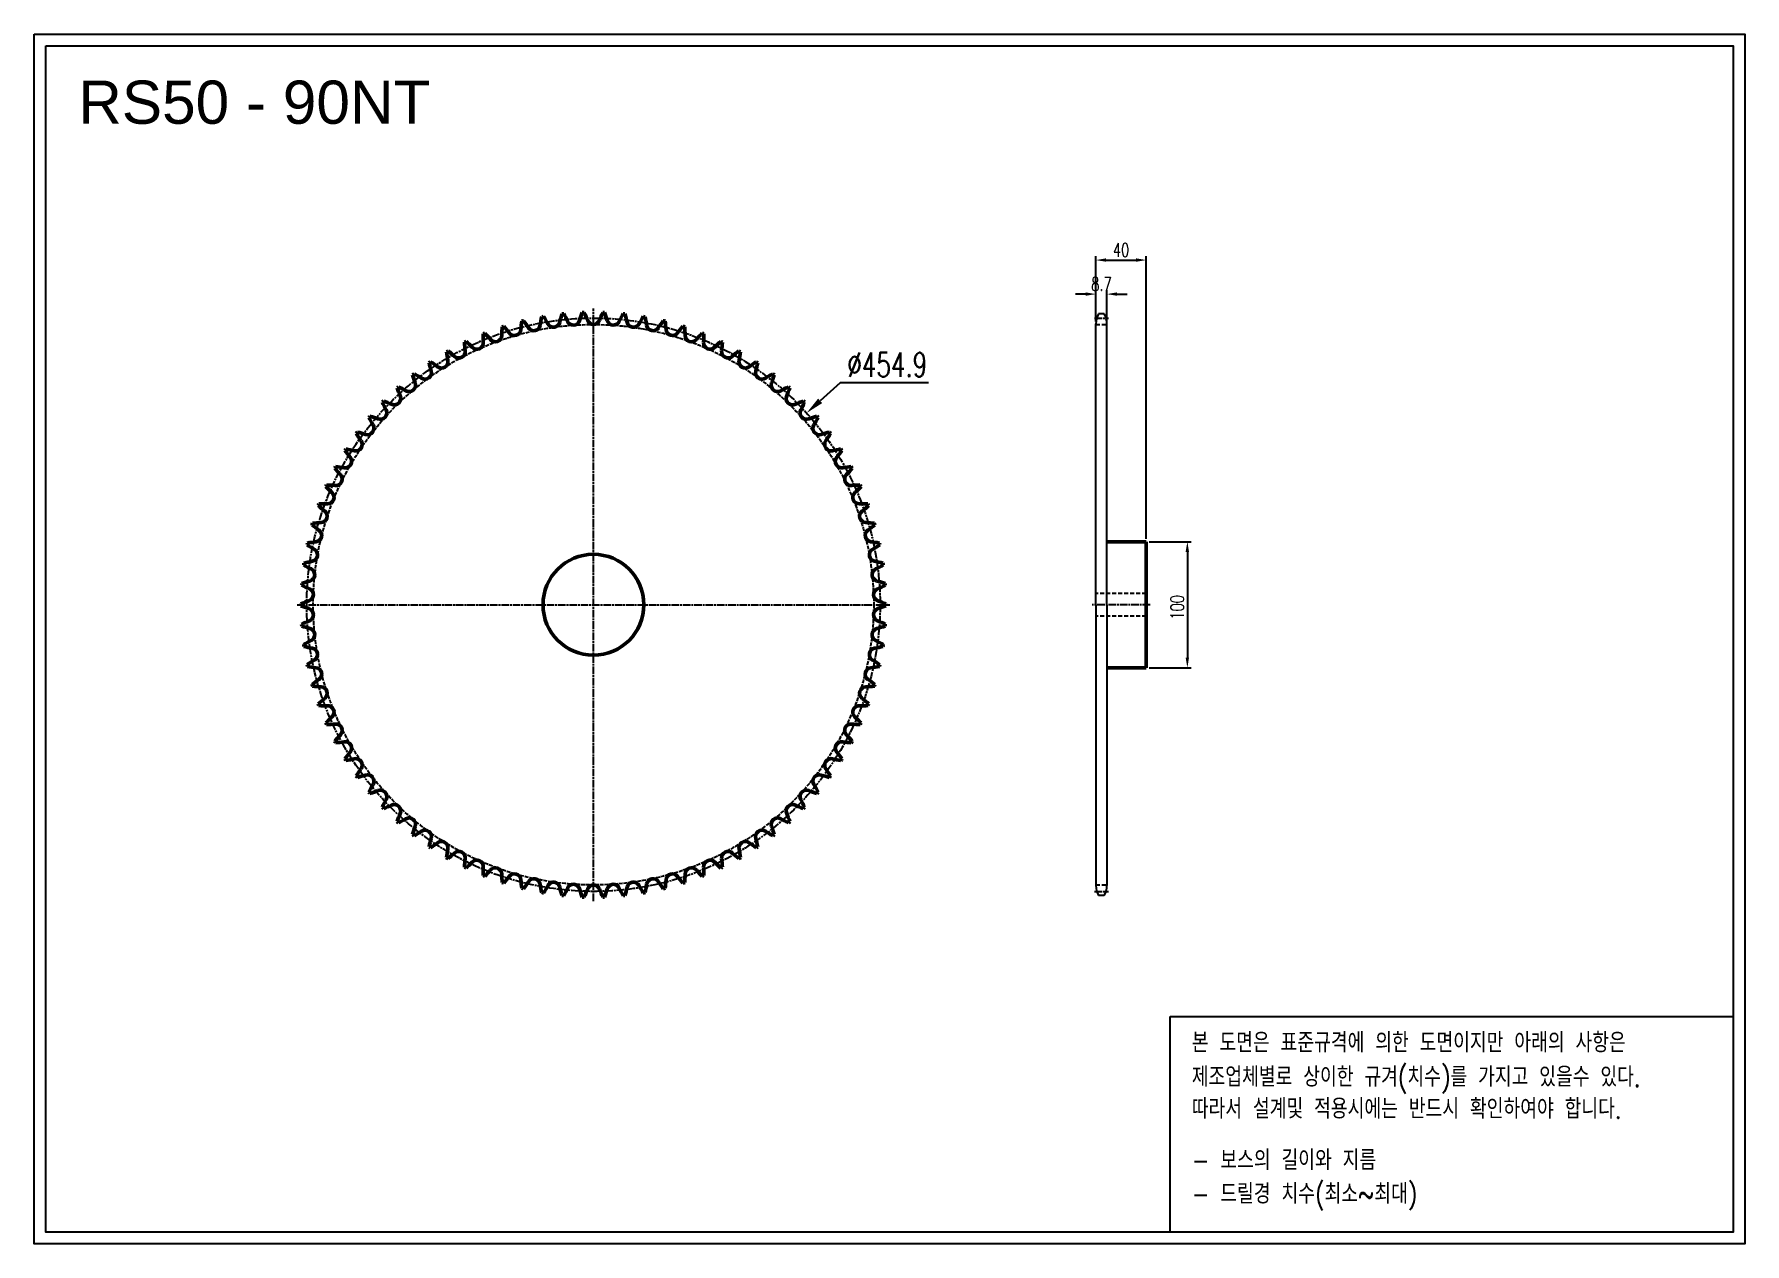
# Model space of a CAD drawing. Header units: millimetres. Extents: x 18775 to 20132, y 4739 to 5699.
import ezdxf

# ---------------------------------------------------------------- set-up
doc = ezdxf.new("R2010")
doc.units = ezdxf.units.MM
for name, pattern in [('AM_ISO02W050', [7.5, 6, -1.5]), ('AM_ISO02W050x2', [3.75, 3, -0.75]), ('AM_ISO08W050', [18, 12, -1.5, 3, -1.5]), ('AM_ISO08W050x2', [9, 6, -0.75, 1.5, -0.75]), ('HIDDEN', [9.525, 6.35, -3.175])]:
    doc.linetypes.add(name, pattern=pattern)
for name, color, linetype, lineweight in [('20', 7, 'Continuous', 50), ('21', 6, 'AM_ISO02W050', 25), ('22', 30, 'AM_ISO08W050', 25), ('23', 40, 'AM_ISO08W050', 25), ('VIS', 7, 'Continuous', 50)]:
    doc.layers.add(name, color=color, linetype=linetype, lineweight=lineweight)
doc.layers.add('HL', color=2, linetype='HIDDEN')
doc.layers.add('S-DIM', color=7, linetype='Continuous')
doc.styles.add('HAN', font='ROMANS.shx', dxfattribs={"width": 0.7, "bigfont": 'whgtxt.shx'})
doc.styles.add('HSG', font='SIMPLEX.shx', dxfattribs={"width": 0.7, "bigfont": 'HSG.shx'})
doc.styles.get("Standard").update_dxf_attribs({"font": 'arial.ttf'})
doc.dimstyles.new('APP23', dxfattribs={"dimscale": 4.5, "dimtxt": 2.4, "dimasz": 1.8, "dimexe": 0.7, "dimexo": 0.5, "dimgap": 0.6, "dimtad": 1, "dimtoh": 1, "dimdec": 1, "dimrnd": 0.01, "dimzin": 9, "dimdsep": 46, "dimtxsty": 'HSG', "dimcen": 0, "dimclrd": 1, "dimclre": 1, "dimclrt": 256, "dimazin": 2, "dimtp": 1, "dimtm": 1, "dimtfac": 0.5, "dimtdec": 1, "dimtix": 1, "dimtofl": 0, "dimtmove": 0, "dimatfit": 3, "dimfxl": 0, "dimtvp": 1, "dimtolj": 2, "dimlwd": -1, "dimlwe": -1, "dimarcsym": 0})
doc.dimstyles.new('APP32', dxfattribs={"dimscale": 8, "dimtxt": 2.4, "dimasz": 1.8, "dimexe": 0.7, "dimexo": 0.5, "dimgap": 0.6, "dimtad": 1, "dimtoh": 1, "dimdec": 1, "dimrnd": 0.01, "dimzin": 9, "dimdsep": 46, "dimtxsty": 'HSG', "dimcen": 0, "dimclrd": 1, "dimclre": 1, "dimclrt": 256, "dimazin": 2, "dimtp": 1, "dimtm": 1, "dimtfac": 0.5, "dimtdec": 1, "dimtofl": 0, "dimtmove": 0, "dimatfit": 3, "dimfxl": 0, "dimtvp": 1, "dimtolj": 2, "dimlwd": -1, "dimlwe": -1, "dimarcsym": 0})

# ---------------------------------------------------------------- blocks, each defined once
blk = doc.blocks.new('*D1')
at = {"layer": 'Defpoints', "color": 0, "transparency": 16777216}
for p in [(19387.6, 5398.3), (19049.3, 5094.1)]:
    blk.add_point(p, dxfattribs=at)
at = {"layer": 'S-DIM', "color": 1, "transparency": 16777216}
for p, q in [((19414.1, 5422.2), (19398.3, 5407.9)), ((19484.2, 5422.2), (19414.1, 5422.2))]:
    blk.add_line(p, q, dxfattribs=at)
blk.add_solid([(19396.7, 5409.7), (19399.9, 5406.1), (19387.6, 5398.3)], dxfattribs=at)
at = {"layer": 'S-DIM', "transparency": 16777216, "insert": (19451.6, 5436.6), "char_height": 19.2, "attachment_point": 5, "style": 'HSG'}
blk.add_mtext('\\A2;∅454.9', dxfattribs=at)
blk = doc.blocks.new('*D2')
at = {"layer": 'Defpoints', "color": 0, "transparency": 16777216}
for p in [(19625.8, 5492.6), (19617.1, 5468.5), (19625.8, 5468.5)]:
    blk.add_point(p, dxfattribs=at)
at = {"layer": 'S-DIM', "color": 1, "transparency": 16777216}
for p, q in [((19609, 5492.6), (19600.9, 5492.6)), ((19617.1, 5470.8), (19617.1, 5495.8)), ((19625.8, 5470.8), (19625.8, 5495.8)), ((19633.9, 5492.6), (19642, 5492.6))]:
    blk.add_line(p, q, dxfattribs=at)
for points in [[(19609, 5494), (19609, 5491.3), (19617.1, 5492.6)], [(19633.9, 5494), (19633.9, 5491.3), (19625.8, 5492.6)]]:
    blk.add_solid(points, dxfattribs=at)
at = {"layer": 'S-DIM', "transparency": 16777216, "insert": (19621.5, 5500.7), "char_height": 10.8, "attachment_point": 5, "style": 'HSG'}
blk.add_mtext('\\A2;8.7', dxfattribs=at)
blk = doc.blocks.new('*D3')
at = {"layer": 'Defpoints', "color": 0, "transparency": 16777216}
for p in [(19657.1, 5519.6), (19617.1, 5468.5), (19657.1, 5296.2)]:
    blk.add_point(p, dxfattribs=at)
at = {"layer": 'S-DIM', "color": 1, "transparency": 16777216}
for p, q in [((19617.1, 5470.8), (19617.1, 5522.8)), ((19625.2, 5519.6), (19649, 5519.6)), ((19657.1, 5298.4), (19657.1, 5522.8))]:
    blk.add_line(p, q, dxfattribs=at)
for points in [[(19625.2, 5521), (19625.2, 5518.3), (19617.1, 5519.6)], [(19649, 5521), (19649, 5518.3), (19657.1, 5519.6)]]:
    blk.add_solid(points, dxfattribs=at)
at = {"layer": 'S-DIM', "transparency": 16777216, "insert": (19637.1, 5527.7), "char_height": 10.8, "attachment_point": 5, "style": 'HSG'}
blk.add_mtext('\\A2;40', dxfattribs=at)
blk = doc.blocks.new('*D4')
at = {"layer": 'Defpoints', "color": 0, "transparency": 16777216}
for p in [(19657.1, 5296.2), (19657.1, 5196.2), (19689.7, 5196.2)]:
    blk.add_point(p, dxfattribs=at)
at = {"layer": 'S-DIM', "color": 1, "transparency": 16777216}
for p, q in [((19659.4, 5296.2), (19692.8, 5296.2)), ((19689.7, 5288.1), (19689.7, 5204.3)), ((19659.4, 5196.2), (19692.8, 5196.2))]:
    blk.add_line(p, q, dxfattribs=at)
for points in [[(19688.3, 5288.1), (19691, 5288.1), (19689.7, 5296.2)], [(19688.3, 5204.3), (19691, 5204.3), (19689.7, 5196.2)]]:
    blk.add_solid(points, dxfattribs=at)
at = {"layer": 'S-DIM', "transparency": 16777216, "insert": (19681.6, 5244.1), "char_height": 10.8, "attachment_point": 5, "rotation": 90, "style": 'HSG'}
blk.add_mtext('\\A2;100', dxfattribs=at)

msp = doc.modelspace()

# ---------------------------------------------------------------- linework, layer by layer
for p, q in [((19623.7, 5476.92), (19619.25, 5476.92)), ((19617.12, 5246.17), (19617.12, 5468.98)), ((19625.82, 5246.17), (19625.82, 5468.98)), ((19617.12, 5246.17), (19617.12, 5023.36)), ((19625.82, 5246.17), (19625.82, 5023.36)), ((19623.7, 5015.42), (19619.25, 5015.42))]:
    msp.add_line(p, q)
for points in [[(18774.74, 5698.81), (20131.96, 5698.81), (20131.96, 4739.16), (18774.74, 4739.16)], [(18783.88, 5689.67), (20122.82, 5689.67), (20122.82, 4748.3), (18783.88, 4748.3)]]:
    msp.add_lwpolyline(points, close=True)
at = {"color": 6}
msp.add_lwpolyline([(19675.92, 4919.51), (20122.82, 4919.51), (20122.82, 4748.3), (19675.92, 4748.3)], close=True, dxfattribs=at)
for centre, start, end in [((19633, 5468.98), 150, 180), ((19609.95, 5468.98), 0, 30), ((19633, 5023.36), 180, 210), ((19609.95, 5023.36), 330, 0)]:
    msp.add_arc(centre, 15.87, start, end)
at = {"layer": '20'}
msp.add_circle((19218.45, 5246.17), 40, dxfattribs=at)
for centre, radius, start, end in [((19272.68, 5455.64), 112.17, 172.0489, 175.5), ((19218.45, 5246.17), 232.06, 103.81773, 104.18227), ((19072.22, 5405.66), 112.17, 32.5, 35.9511), ((19287.16, 5451.35), 112.17, 168.0489, 171.5), ((19218.45, 5246.17), 232.06, 99.81773, 100.18227), ((19083.7, 5415.48), 112.17, 28.5, 31.9511), ((19186.79, 5471.44), 5.13, 208.5, 347.5), ((19301.3, 5446.06), 112.17, 164.0489, 167.5), ((19218.45, 5246.17), 232.06, 95.81773, 96.18227), ((19095.84, 5424.46), 112.17, 24.5, 27.9511), ((19202.58, 5473.1), 5.13, 204.5, 343.5), ((19315.04, 5439.79), 112.17, 160.0489, 163.5), ((19218.45, 5246.17), 232.06, 91.81773, 92.18227), ((19108.58, 5432.58), 112.17, 20.5, 23.9511), ((19218.45, 5473.66), 5.13, 200.5, 339.5), ((19328.32, 5432.58), 112.17, 156.0489, 159.5), ((19218.45, 5246.17), 232.06, 87.81773, 88.18227), ((19121.85, 5439.79), 112.17, 16.5, 19.9511), ((19234.32, 5473.1), 5.13, 196.5, 335.5), ((19341.05, 5424.46), 112.17, 152.0489, 155.5), ((19218.45, 5246.17), 232.06, 83.81773, 84.18227), ((19135.59, 5446.06), 112.17, 12.5, 15.9511), ((19250.11, 5471.44), 5.13, 192.5, 331.5), ((19353.19, 5415.48), 112.17, 148.0489, 151.5), ((19218.45, 5246.17), 232.06, 79.81773, 80.18227), ((19149.74, 5451.35), 112.17, 8.5, 11.9511), ((19364.67, 5405.66), 112.17, 144.0489, 147.5), ((19218.45, 5246.17), 232.06, 75.81773, 76.18227), ((19164.22, 5455.64), 112.17, 4.5, 7.9511), ((19218.45, 5246.17), 232.06, 111.81773, 112.18227), ((19243, 5461.15), 112.17, 180.0489, 183.5), ((19051.45, 5383.76), 112.17, 40.5, 43.9511), ((19140.64, 5459.94), 5.13, 220.5, 359.5), ((19257.93, 5458.92), 112.17, 176.0489, 179.5), ((19218.45, 5246.17), 232.06, 107.81773, 108.18227), ((19061.45, 5395.08), 112.17, 36.5, 39.9511), ((19155.74, 5464.85), 5.13, 216.5, 355.5), ((19171.15, 5468.69), 5.13, 212.5, 351.5), ((19265.74, 5468.69), 5.13, 188.5, 327.5), ((19281.15, 5464.85), 5.13, 184.5, 323.5), ((19375.44, 5395.08), 112.17, 140.0489, 143.5), ((19218.45, 5246.17), 232.06, 71.81773, 72.18227), ((19178.96, 5458.92), 112.17, 0.5, 3.9511), ((19296.25, 5459.94), 5.13, 180.5, 319.5), ((19385.45, 5383.76), 112.17, 136.0489, 139.5), ((19218.45, 5246.17), 232.06, 67.81773, 68.18227), ((19193.9, 5461.15), 112.17, 356.5, 359.9511), ((19218.45, 5246.17), 232.06, 119.81773, 120.18227), ((19212.84, 5462.48), 112.17, 188.0489, 191.5), ((19033.92, 5359.18), 112.17, 48.5, 51.9511), ((19111.65, 5447.03), 5.13, 228.5, 7.5), ((19218.45, 5246.17), 232.06, 115.81773, 116.18227), ((19227.94, 5462.34), 112.17, 184.0489, 187.5), ((19042.26, 5371.78), 112.17, 44.5, 47.9511), ((19125.92, 5453.99), 5.13, 224.5, 3.5), ((19310.97, 5453.99), 5.13, 176.5, 315.5), ((19394.64, 5371.78), 112.17, 132.0489, 135.5), ((19218.45, 5246.17), 232.06, 63.81773, 64.18227), ((19325.25, 5447.03), 5.13, 172.5, 311.5), ((19208.95, 5462.34), 112.17, 352.5, 355.9511), ((19402.97, 5359.18), 112.17, 128.0489, 131.5), ((19218.45, 5246.17), 232.06, 59.81773, 60.18227), ((19224.06, 5462.48), 112.17, 348.5, 351.9511), ((19218.45, 5246.17), 232.06, 127.81773, 128.18227), ((19019.99, 5332.4), 112.17, 56.5, 59.9511), ((19084.73, 5430.21), 5.13, 236.5, 15.5), ((19218.45, 5246.17), 232.06, 123.81773, 124.18227), ((19197.76, 5461.56), 112.17, 192.0489, 195.5), ((19026.49, 5346.03), 112.17, 52.5, 55.9511), ((19097.9, 5439.09), 5.13, 232.5, 11.5), ((19339, 5439.09), 5.13, 168.5, 307.5), ((19410.4, 5346.03), 112.17, 124.0489, 127.5), ((19352.16, 5430.21), 5.13, 164.5, 303.5), ((19239.13, 5461.56), 112.17, 344.5, 347.9511), ((19218.45, 5246.17), 232.06, 55.81773, 56.18227), ((19416.9, 5332.4), 112.17, 120.0489, 123.5), ((19218.45, 5246.17), 232.06, 51.81773, 52.18227), ((19218.45, 5246.17), 232.06, 131.81773, 132.18227), ((19167.99, 5456.58), 112.17, 200.0489, 203.5), ((19014.46, 5318.35), 112.17, 60.5, 63.9511), ((19072.22, 5420.44), 5.13, 240.5, 19.5), ((19182.79, 5459.59), 112.17, 196.0489, 199.5), ((19364.67, 5420.44), 5.13, 160.5, 299.5), ((19254.1, 5459.59), 112.17, 340.5, 343.9511), ((19422.43, 5318.35), 112.17, 116.0489, 119.5), ((19268.91, 5456.58), 112.17, 336.5, 339.9511), ((19218.45, 5246.17), 232.06, 47.81773, 48.18227), ((19218.45, 5246.17), 232.06, 135.81773, 136.18227), ((19153.43, 5452.55), 112.17, 204.0489, 207.5), ((19009.92, 5303.94), 112.17, 64.5, 67.9511), ((19060.42, 5409.81), 5.13, 244.5, 23.5), ((19376.47, 5409.81), 5.13, 156.5, 295.5), ((19426.97, 5303.94), 112.17, 112.0489, 115.5), ((19283.46, 5452.55), 112.17, 332.5, 335.9511), ((19218.45, 5246.17), 232.06, 43.81773, 44.18227), ((19039.18, 5386.23), 5.13, 252.5, 31.5), ((19218.45, 5246.17), 232.06, 139.81773, 140.18227), ((19139.19, 5447.51), 112.17, 208.0489, 211.5), ((19006.4, 5289.25), 112.17, 68.5, 71.9511), ((19049.39, 5398.39), 5.13, 248.5, 27.5), ((19387.5, 5398.39), 5.13, 152.5, 291.5), ((19430.49, 5289.25), 112.17, 108.0489, 111.5), ((19397.71, 5386.23), 5.13, 148.5, 287.5), ((19297.7, 5447.51), 112.17, 328.5, 331.9511), ((19218.45, 5246.17), 232.06, 39.81773, 40.18227), ((19029.85, 5373.38), 5.13, 256.5, 35.5), ((19218.45, 5246.17), 232.06, 143.81773, 144.18227), ((19125.34, 5441.49), 112.17, 212.0489, 215.5), ((19003.91, 5274.36), 112.17, 72.5, 75.9511), ((19432.98, 5274.36), 112.17, 104.0489, 107.5), ((19407.04, 5373.38), 5.13, 144.5, 283.5), ((19311.55, 5441.49), 112.17, 324.5, 327.9511), ((19218.45, 5246.17), 232.06, 35.81773, 36.18227), ((19021.43, 5359.91), 5.13, 260.5, 39.5), ((19218.45, 5246.17), 232.06, 147.81773, 148.18227), ((19111.94, 5434.52), 112.17, 216.0489, 219.5), ((19002.47, 5259.32), 112.17, 76.5, 79.9511), ((19434.43, 5259.32), 112.17, 100.0489, 103.5), ((19415.46, 5359.91), 5.13, 140.5, 279.5), ((19324.95, 5434.52), 112.17, 320.5, 323.9511), ((19218.45, 5246.17), 232.06, 31.81773, 32.18227), ((19218.45, 5246.17), 232.06, 151.81773, 152.18227), ((19099.06, 5426.64), 112.17, 220.0489, 223.5), ((19013.98, 5345.89), 5.13, 264.5, 43.5), ((19002.08, 5244.23), 112.17, 80.5, 83.9511), ((19434.82, 5244.23), 112.17, 96.0489, 99.5), ((19422.91, 5345.89), 5.13, 136.5, 275.5), ((19337.83, 5426.64), 112.17, 316.5, 319.9511), ((19218.45, 5246.17), 232.06, 27.81773, 28.18227), ((19218.45, 5246.17), 232.06, 155.81773, 156.18227), ((19086.77, 5417.87), 112.17, 224.0489, 227.5), ((19002.74, 5229.14), 112.17, 84.5, 87.9511), ((19007.52, 5331.39), 5.13, 268.5, 47.5), ((19434.16, 5229.14), 112.17, 92.0489, 95.5), ((19429.37, 5331.39), 5.13, 132.5, 271.5), ((19350.13, 5417.87), 112.17, 312.5, 315.9511), ((19218.45, 5246.17), 232.06, 23.81773, 24.18227), ((19218.45, 5246.17), 232.06, 159.81773, 160.18227), ((19075.11, 5408.27), 112.17, 228.0489, 231.5), ((19004.45, 5214.13), 112.17, 88.5, 91.9511), ((19002.09, 5316.47), 5.13, 272.5, 51.5), ((19432.44, 5214.13), 112.17, 88.0489, 91.5), ((19434.8, 5316.47), 5.13, 128.5, 267.5), ((19361.78, 5408.27), 112.17, 308.5, 311.9511), ((19218.45, 5246.17), 232.06, 19.81773, 20.18227), ((19218.45, 5246.17), 232.06, 163.81773, 164.18227), ((19064.15, 5397.87), 112.17, 232.0489, 235.5), ((19007.21, 5199.28), 112.17, 92.5, 95.9511), ((19429.69, 5199.28), 112.17, 84.0489, 87.5), ((19372.74, 5397.87), 112.17, 304.5, 307.9511), ((19218.45, 5246.17), 232.06, 15.81773, 16.18227), ((19218.45, 5246.17), 232.06, 167.81773, 168.18227), ((19053.95, 5386.74), 112.17, 236.0489, 239.5), ((19010.99, 5184.66), 112.17, 96.5, 99.9511), ((18997.71, 5301.2), 5.13, 276.5, 55.5), ((19439.18, 5301.2), 5.13, 124.5, 263.5), ((19425.9, 5184.66), 112.17, 80.0489, 83.5), ((19382.95, 5386.74), 112.17, 300.5, 303.9511), ((19218.45, 5246.17), 232.06, 11.81773, 12.18227), ((19015.79, 5170.34), 112.17, 100.5, 103.9511), ((18994.41, 5285.67), 5.13, 280.5, 59.5), ((19442.48, 5285.67), 5.13, 120.5, 259.5), ((19421.1, 5170.34), 112.17, 76.0489, 79.5), ((19218.45, 5246.17), 232.06, 171.81773, 172.18227), ((19044.54, 5374.92), 112.17, 240.0489, 243.5), ((18992.2, 5269.95), 5.13, 284.5, 63.5), ((19444.69, 5269.95), 5.13, 116.5, 255.5), ((19392.35, 5374.92), 112.17, 296.5, 299.9511), ((19218.45, 5246.17), 232.06, 7.81773, 8.18227), ((19218.45, 5246.17), 232.06, 175.81773, 176.18227), ((19035.98, 5362.48), 112.17, 244.0489, 247.5), ((19021.57, 5156.39), 112.17, 104.5, 107.9511), ((18991.1, 5254.11), 5.13, 288.5, 67.5), ((19445.8, 5254.11), 5.13, 112.5, 251.5), ((19415.32, 5156.39), 112.17, 72.0489, 75.5), ((19400.91, 5362.48), 112.17, 292.5, 295.9511), ((19218.45, 5246.17), 232.06, 3.81773, 4.18227), ((19218.45, 5246.17), 232.06, 179.81773, 180.18227), ((19028.31, 5142.87), 112.17, 108.5, 111.9511), ((19028.31, 5349.47), 112.17, 248.0489, 251.5), ((18991.1, 5238.23), 5.13, 292.5, 71.5), ((19445.8, 5238.23), 5.13, 108.5, 247.5), ((19408.58, 5142.87), 112.17, 68.0489, 71.5), ((19408.58, 5349.47), 112.17, 288.5, 291.9511), ((19218.45, 5246.17), 232.06, 359.81773, 0.18227), ((19035.98, 5129.86), 112.17, 112.5, 115.9511), ((19218.45, 5246.17), 232.06, 183.81773, 184.18227), ((19021.57, 5335.95), 112.17, 252.0489, 255.5), ((18992.2, 5222.39), 5.13, 296.5, 75.5), ((19444.69, 5222.39), 5.13, 104.5, 243.5), ((19415.32, 5335.95), 112.17, 284.5, 287.9511), ((19400.91, 5129.86), 112.17, 64.0489, 67.5), ((19218.45, 5246.17), 232.06, 355.81773, 356.18227), ((19044.54, 5117.42), 112.17, 116.5, 119.9511), ((19218.45, 5246.17), 232.06, 187.81773, 188.18227), ((19015.79, 5322), 112.17, 256.0489, 259.5), ((19421.1, 5322), 112.17, 280.5, 283.9511), ((19392.35, 5117.42), 112.17, 60.0489, 63.5), ((19218.45, 5246.17), 232.06, 351.81773, 352.18227), ((19053.95, 5105.6), 112.17, 120.5, 123.9511), ((19218.45, 5246.17), 232.06, 191.81773, 192.18227), ((18994.41, 5206.67), 5.13, 300.5, 79.5), ((19442.48, 5206.67), 5.13, 100.5, 239.5), ((19382.95, 5105.6), 112.17, 56.0489, 59.5), ((19218.45, 5246.17), 232.06, 347.81773, 348.18227), ((19010.99, 5307.68), 112.17, 260.0489, 263.5), ((19064.15, 5094.47), 112.17, 124.5, 127.9511), ((18997.71, 5191.13), 5.13, 304.5, 83.5), ((19439.18, 5191.13), 5.13, 96.5, 235.5), ((19372.74, 5094.47), 112.17, 52.0489, 55.5), ((19425.9, 5307.68), 112.17, 276.5, 279.9511), ((19218.45, 5246.17), 232.06, 195.81773, 196.18227), ((19007.21, 5293.06), 112.17, 264.0489, 267.5), ((19075.11, 5084.07), 112.17, 128.5, 131.9511), ((19002.09, 5175.87), 5.13, 308.5, 87.5), ((19434.8, 5175.87), 5.13, 92.5, 231.5), ((19361.78, 5084.07), 112.17, 48.0489, 51.5), ((19429.69, 5293.06), 112.17, 272.5, 275.9511), ((19218.45, 5246.17), 232.06, 343.81773, 344.18227), ((19218.45, 5246.17), 232.06, 199.81773, 200.18227), ((19004.45, 5278.21), 112.17, 268.0489, 271.5), ((19007.52, 5160.95), 5.13, 312.5, 91.5), ((19429.37, 5160.95), 5.13, 88.5, 227.5), ((19432.44, 5278.21), 112.17, 268.5, 271.9511), ((19218.45, 5246.17), 232.06, 339.81773, 340.18227), ((19086.77, 5074.47), 112.17, 132.5, 135.9511), ((19218.45, 5246.17), 232.06, 203.81773, 204.18227), ((19002.74, 5263.2), 112.17, 272.0489, 275.5), ((19013.98, 5146.44), 5.13, 316.5, 95.5), ((19422.91, 5146.44), 5.13, 84.5, 223.5), ((19434.16, 5263.2), 112.17, 264.5, 267.9511), ((19350.13, 5074.47), 112.17, 44.0489, 47.5), ((19218.45, 5246.17), 232.06, 335.81773, 336.18227), ((19099.06, 5065.7), 112.17, 136.5, 139.9511), ((19218.45, 5246.17), 232.06, 207.81773, 208.18227), ((19002.08, 5248.11), 112.17, 276.0489, 279.5), ((19021.43, 5132.42), 5.13, 320.5, 99.5), ((19415.46, 5132.42), 5.13, 80.5, 219.5), ((19434.82, 5248.11), 112.17, 260.5, 263.9511), ((19337.83, 5065.7), 112.17, 40.0489, 43.5), ((19218.45, 5246.17), 232.06, 331.81773, 332.18227), ((19111.94, 5057.81), 112.17, 140.5, 143.9511), ((19218.45, 5246.17), 232.06, 211.81773, 212.18227), ((19002.47, 5233.01), 112.17, 280.0489, 283.5), ((19029.85, 5118.96), 5.13, 324.5, 103.5), ((19407.04, 5118.96), 5.13, 76.5, 215.5), ((19434.43, 5233.01), 112.17, 256.5, 259.9511), ((19324.95, 5057.81), 112.17, 36.0489, 39.5), ((19218.45, 5246.17), 232.06, 327.81773, 328.18227), ((19125.34, 5050.84), 112.17, 144.5, 147.9511), ((19218.45, 5246.17), 232.06, 215.81773, 216.18227), ((19003.91, 5217.98), 112.17, 284.0489, 287.5), ((19039.18, 5106.11), 5.13, 328.5, 107.5), ((19139.19, 5044.82), 112.17, 148.5, 151.9511), ((19397.71, 5106.11), 5.13, 72.5, 211.5), ((19297.7, 5044.82), 112.17, 28.0489, 31.5), ((19432.98, 5217.98), 112.17, 252.5, 255.9511), ((19311.55, 5050.84), 112.17, 32.0489, 35.5), ((19218.45, 5246.17), 232.06, 323.81773, 324.18227), ((19218.45, 5246.17), 232.06, 219.81773, 220.18227), ((19006.4, 5203.08), 112.17, 288.0489, 291.5), ((19049.39, 5093.95), 5.13, 332.5, 111.5), ((19153.43, 5039.79), 112.17, 152.5, 155.9511), ((19387.5, 5093.95), 5.13, 68.5, 207.5), ((19283.46, 5039.79), 112.17, 24.0489, 27.5), ((19430.49, 5203.08), 112.17, 248.5, 251.9511), ((19218.45, 5246.17), 232.06, 319.81773, 320.18227), ((19218.45, 5246.17), 232.06, 223.81773, 224.18227), ((19009.92, 5188.4), 112.17, 292.0489, 295.5), ((19060.42, 5082.53), 5.13, 336.5, 115.5), ((19167.99, 5035.75), 112.17, 156.5, 159.9511), ((19014.46, 5173.99), 112.17, 296.0489, 299.5), ((19072.22, 5071.9), 5.13, 340.5, 119.5), ((19364.67, 5071.9), 5.13, 60.5, 199.5), ((19422.43, 5173.99), 112.17, 240.5, 243.9511), ((19376.47, 5082.53), 5.13, 64.5, 203.5), ((19268.91, 5035.75), 112.17, 20.0489, 23.5), ((19426.97, 5188.4), 112.17, 244.5, 247.9511), ((19218.45, 5246.17), 232.06, 315.81773, 316.18227), ((19218.45, 5246.17), 232.06, 227.81773, 228.18227), ((19182.79, 5032.75), 112.17, 160.5, 163.9511), ((19218.45, 5246.17), 232.06, 231.81773, 232.18227), ((19019.99, 5159.94), 112.17, 300.0489, 303.5), ((19084.73, 5062.13), 5.13, 344.5, 123.5), ((19352.16, 5062.13), 5.13, 56.5, 195.5), ((19416.9, 5159.94), 112.17, 236.5, 239.9511), ((19254.1, 5032.75), 112.17, 16.0489, 19.5), ((19218.45, 5246.17), 232.06, 307.81773, 308.18227), ((19218.45, 5246.17), 232.06, 311.81773, 312.18227), ((19197.76, 5030.78), 112.17, 164.5, 167.9511), ((19218.45, 5246.17), 232.06, 235.81773, 236.18227), ((19026.49, 5146.31), 112.17, 304.0489, 307.5), ((19097.9, 5053.25), 5.13, 348.5, 127.5), ((19212.84, 5029.86), 112.17, 168.5, 171.9511), ((19033.92, 5133.16), 112.17, 308.0489, 311.5), ((19111.65, 5045.31), 5.13, 352.5, 131.5), ((19325.25, 5045.31), 5.13, 48.5, 187.5), ((19402.97, 5133.16), 112.17, 228.5, 231.9511), ((19339, 5053.25), 5.13, 52.5, 191.5), ((19224.06, 5029.86), 112.17, 8.0489, 11.5), ((19410.4, 5146.31), 112.17, 232.5, 235.9511), ((19239.13, 5030.78), 112.17, 12.0489, 15.5), ((19218.45, 5246.17), 232.06, 303.81773, 304.18227), ((19218.45, 5246.17), 232.06, 239.81773, 240.18227), ((19227.94, 5030), 112.17, 172.5, 175.9511), ((19218.45, 5246.17), 232.06, 243.81773, 244.18227), ((19042.26, 5120.56), 112.17, 312.0489, 315.5), ((19125.92, 5038.35), 5.13, 356.5, 135.5), ((19243, 5031.19), 112.17, 176.5, 179.9511), ((19051.45, 5108.58), 112.17, 316.0489, 319.5), ((19140.64, 5032.4), 5.13, 0.5, 139.5), ((19296.25, 5032.4), 5.13, 40.5, 179.5), ((19385.45, 5108.58), 112.17, 220.5, 223.9511), ((19310.97, 5038.35), 5.13, 44.5, 183.5), ((19193.9, 5031.19), 112.17, 0.0489, 3.5), ((19394.64, 5120.56), 112.17, 224.5, 227.9511), ((19218.45, 5246.17), 232.06, 295.81773, 296.18227), ((19208.95, 5030), 112.17, 4.0489, 7.5), ((19218.45, 5246.17), 232.06, 299.81773, 300.18227), ((19218.45, 5246.17), 232.06, 247.81773, 248.18227), ((19257.93, 5033.42), 112.17, 180.5, 183.9511), ((19218.45, 5246.17), 232.06, 251.81773, 252.18227), ((19061.45, 5097.26), 112.17, 320.0489, 323.5), ((19155.74, 5027.49), 5.13, 4.5, 143.5), ((19272.68, 5036.7), 112.17, 184.5, 187.9511), ((19072.22, 5086.67), 112.17, 324.0489, 327.5), ((19171.15, 5023.65), 5.13, 8.5, 147.5), ((19287.16, 5040.99), 112.17, 188.5, 191.9511), ((19083.7, 5076.86), 112.17, 328.0489, 331.5), ((19186.79, 5020.89), 5.13, 12.5, 151.5), ((19301.3, 5046.28), 112.17, 192.5, 195.9511), ((19202.58, 5019.23), 5.13, 16.5, 155.5), ((19218.45, 5018.68), 5.13, 20.5, 159.5), ((19234.32, 5019.23), 5.13, 24.5, 163.5), ((19135.59, 5046.28), 112.17, 344.0489, 347.5), ((19250.11, 5020.89), 5.13, 28.5, 167.5), ((19353.19, 5076.86), 112.17, 208.5, 211.9511), ((19149.74, 5040.99), 112.17, 348.0489, 351.5), ((19265.74, 5023.65), 5.13, 32.5, 171.5), ((19364.67, 5086.67), 112.17, 212.5, 215.9511), ((19164.22, 5036.7), 112.17, 352.0489, 355.5), ((19281.15, 5027.49), 5.13, 36.5, 175.5), ((19375.44, 5097.26), 112.17, 216.5, 219.9511), ((19218.45, 5246.17), 232.06, 287.81773, 288.18227), ((19178.96, 5033.42), 112.17, 356.0489, 359.5), ((19218.45, 5246.17), 232.06, 291.81773, 292.18227), ((19218.45, 5246.17), 232.06, 255.81773, 256.18227), ((19218.45, 5246.17), 232.06, 259.81773, 260.18227), ((19218.45, 5246.17), 232.06, 263.81773, 264.18227), ((19095.84, 5067.88), 112.17, 332.0489, 335.5), ((19315.04, 5052.55), 112.17, 196.5, 199.9511), ((19218.45, 5246.17), 232.06, 267.81773, 268.18227), ((19108.58, 5059.76), 112.17, 336.0489, 339.5), ((19328.32, 5059.76), 112.17, 200.5, 203.9511), ((19218.45, 5246.17), 232.06, 271.81773, 272.18227), ((19121.85, 5052.55), 112.17, 340.0489, 343.5), ((19341.05, 5067.88), 112.17, 204.5, 207.9511), ((19218.45, 5246.17), 232.06, 275.81773, 276.18227), ((19218.45, 5246.17), 232.06, 279.81773, 280.18227), ((19218.45, 5246.17), 232.06, 283.81773, 284.18227)]:
    msp.add_arc(centre, radius, start, end, dxfattribs=at)
at = {"layer": '21', "linetype": 'AM_ISO02W050x2'}
msp.add_circle((19218.45, 5246.17), 222.36, dxfattribs=at)
at = {"layer": '22', "linetype": 'AM_ISO08W050x2'}
for p, q in [((19615.94, 5473.61), (19627, 5473.61)), ((19660.15, 5246.17), (19614.09, 5246.17)), ((19615.94, 5018.73), (19627, 5018.73))]:
    msp.add_line(p, q, dxfattribs=at)
msp.add_circle((19218.45, 5246.17), 227.44, dxfattribs=at)
at = {"layer": '23', "linetype": 'AM_ISO08W050x2'}
for p, q in [((19218.45, 5011.11), (19218.45, 5481.23)), ((18983.38, 5246.17), (19453.51, 5246.17))]:
    msp.add_line(p, q, dxfattribs=at)
at = {"layer": 'HL', "ltscale": 0.5}
for p, q in [((19617.12, 5468.52), (19625.82, 5468.52)), ((19657.12, 5255.17), (19617.12, 5255.17)), ((19657.12, 5237.17), (19617.12, 5237.17)), ((19617.12, 5023.82), (19625.82, 5023.82))]:
    msp.add_line(p, q, dxfattribs=at)
at = {"layer": 'VIS'}
for p, q in [((19657.12, 5296.17), (19625.82, 5296.17)), ((19657.12, 5296.17), (19657.12, 5196.17)), ((19657.12, 5196.17), (19625.82, 5196.17))]:
    msp.add_line(p, q, dxfattribs=at)

# ---------------------------------------------------------------- texts
msp.add_text('RS50 - 90NT', height=34.2732).set_placement((18809.69, 5627.75))
at = {"color": 6, "style": 'HAN', "width": 0.8}
for s, p in [('본 도면은 표준규격에 의한 도면이지만 아래의 사항은', (19693.2, 4890.97)), ('제조업체별로 상이한 규겨(치수)를 가지고 있을수 있다.', (19693.2, 4863.74)), ('따라서 설계및 적용시에는 반드시 확인하여야 합니다.', (19693.2, 4838.45)), ('- 보스의 길이와 지름', (19693.2, 4797.71)), ('- 드릴경 치수(최소~최대)', (19693.2, 4770.95))]:
    msp.add_text(s, height=15.7132, dxfattribs=at).set_placement(p)

# ---------------------------------------------------------------- dimensions: what is measured, and where the dimension line sits
at = {"layer": 'S-DIM'}
dim = msp.add_linear_dim(base=(19657.12, 5519.61), p1=(19617.12, 5468.52), p2=(19657.12, 5296.17), dimstyle='APP23', dxfattribs=at)
dim.commit()
dim.dimension.update_dxf_attribs({"geometry": '*D3', "text_midpoint": (19637.12, 5527.71)})
dim = msp.add_linear_dim(base=(19625.82, 5492.61), p1=(19617.12, 5468.52), p2=(19625.82, 5468.52), dimstyle='APP23', dxfattribs=at)
dim.commit()
dim.dimension.update_dxf_attribs({"geometry": '*D2', "text_midpoint": (19621.47, 5492.61), "dimtype": 128})
at = {"layer": 'S-DIM', "color": 3}
dim = msp.add_diameter_dim_2p(p1=(19049.34, 5094.08), p2=(19387.55, 5398.26), dimstyle='APP32', dxfattribs=at)
dim.commit()
dim.dimension.update_dxf_attribs({"geometry": '*D1', "text_midpoint": (19451.57, 5422.16), "dimtype": 131})
at = {"layer": 'S-DIM'}
dim = msp.add_linear_dim(base=(19689.68, 5196.17), p1=(19657.12, 5296.17), p2=(19657.12, 5196.17), angle=90, dimstyle='APP23', dxfattribs=at)
dim.commit()
dim.dimension.update_dxf_attribs({"geometry": '*D4', "text_midpoint": (19689.68, 5244.06), "dimtype": 128})

doc.saveas('drawing.dxf')
